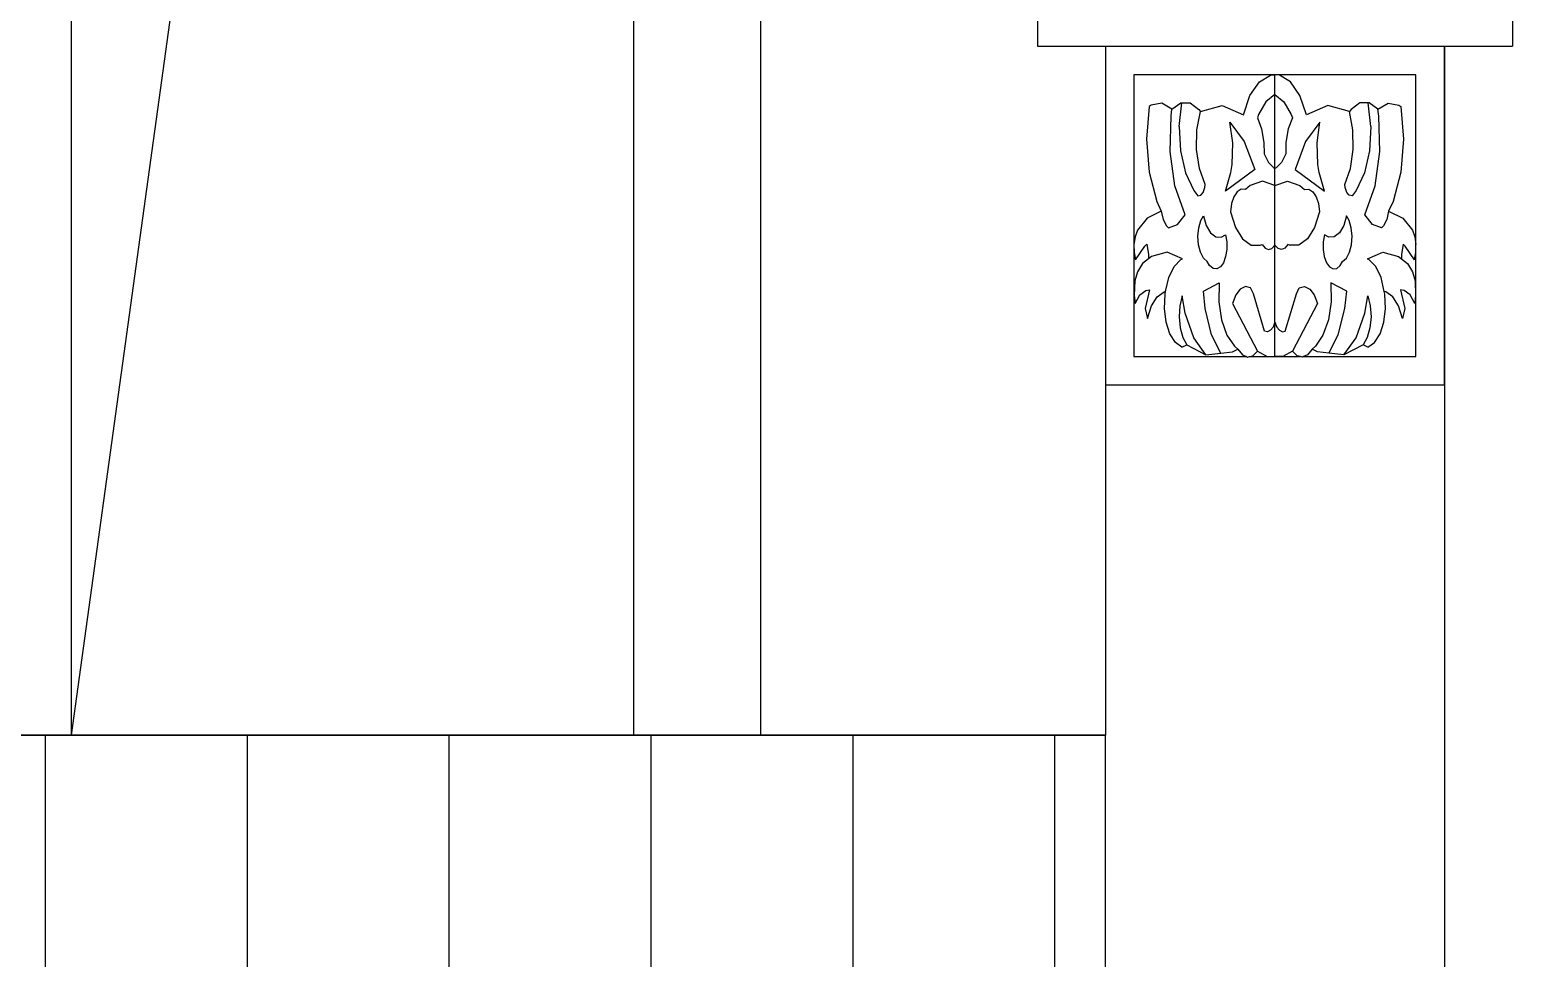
# Model space of a CAD drawing. Extents: x -24961 to 905641, y -154323 to 635957.
# Drawn here: x 436585 to 438334, y -130584 to -129488 of the extents above; entities that cross this region are included whole.
import ezdxf

# ---------------------------------------------------------------- set-up
doc = ezdxf.new("R2010")
doc.units = 0
doc.header["$LTSCALE"] = 1000
doc.header["$MEASUREMENT"] = 0
doc.layers.add('WALL', color=9, linetype='Continuous')
doc.layers.add('建筑_瓦', color=8, linetype='Continuous')

msp = doc.modelspace()

# ---------------------------------------------------------------- hatches: boundary and pattern name
h = msp.add_hatch()
h.set_pattern_fill('ANSI31', color=251, scale=150, angle=45)
h.set_pattern_definition([(90, (123945.06, 513212.1), (-238.125, 4e-14), [])])
h.paths.add_polyline_path([(396253.6, -131607.9), (402553.6, -131607.9), (402553.6, -130320.9), (396253.6, -130320.9)])
h.paths.add_polyline_path([(402953.6, -131371.4), (428053.6, -131371.4), (428053.6, -130320.5), (402953.6, -130320.5)])
h.paths.add_polyline_path([(428453.6, -131607.9), (437853.6, -131607.9), (437853.6, -130320.9), (428453.6, -130320.9)])

# ---------------------------------------------------------------- linework, layer by layer
for p, q in [((437773.6, -129468.1), (437773.6, -129507.9)), ((438333.6, -129468.1), (438333.6, -129507.9)), ((437773.6, -129507.9), (437853.6, -129507.9)), ((437853.6, -129507.9), (437853.6, -129907.9)), ((437853.6, -129507.9), (438253.6, -129507.9)), ((438253.6, -129907.9), (438253.6, -129507.9)), ((438253.6, -129507.9), (438333.6, -129507.9)), ((437887.3, -129541.6), (437887.3, -129741.8)), ((438053.6, -129541.6), (437887.3, -129541.6)), ((438035.2, -129549.9), (438048.2, -129542.1)), ((438048.2, -129542.1), (438053.6, -129541.6)), ((438059, -129542.1), (438053.6, -129541.6)), ((438053.6, -129564.7), (438053.6, -129541.6)), ((438219.9, -129541.6), (438053.6, -129541.6)), ((438072.1, -129549.9), (438059, -129542.1)), ((438219.9, -129741.8), (438219.9, -129541.6)), ((438016.4, -129588.8), (438024.1, -129566.1)), ((438024.1, -129566.1), (438035.2, -129549.9)), ((438053.6, -129564.7), (438043, -129573.4)), ((438053.6, -129564.7), (438064.2, -129573.4)), ((438053.6, -129652), (438053.6, -129564.7)), ((438083.1, -129566.1), (438072.1, -129549.9)), ((438090.9, -129588.8), (438083.1, -129566.1)), ((437905.1, -129578.9), (437901.9, -129617.7)), ((437907.5, -129577.4), (437905.1, -129578.9)), ((437920, -129575.2), (437907.5, -129577.4)), ((437932.1, -129582.1), (437920, -129575.2)), ((437931, -129590.3), (437932.1, -129582.1)), ((437932.1, -129582.1), (437942.5, -129574.6)), ((437940.6, -129602.5), (437943.6, -129574.7)), ((437942.5, -129574.6), (437943.6, -129574.7)), ((437943.6, -129574.7), (437953.5, -129574.8)), ((437953.5, -129574.8), (437963.9, -129582.5)), ((437963.9, -129582.5), (437965.7, -129584.9)), ((437965.7, -129584.9), (437991.2, -129577.9)), ((437991.2, -129577.9), (438016.4, -129588.8)), ((438043, -129573.4), (438034.3, -129588.6)), ((438064.2, -129573.4), (438072.9, -129588.6)), ((438116, -129577.9), (438090.9, -129588.8)), ((438141.5, -129584.9), (438116, -129577.9)), ((438143.4, -129582.5), (438141.5, -129584.9)), ((438153.7, -129574.8), (438143.4, -129582.5)), ((438163.7, -129574.7), (438153.7, -129574.8)), ((438164.7, -129574.6), (438163.7, -129574.7)), ((438166.7, -129602.5), (438163.7, -129574.7)), ((438175.1, -129582.1), (438164.7, -129574.6)), ((438175.1, -129582.1), (438187.2, -129575.2)), ((438176.2, -129590.3), (438175.1, -129582.1)), ((438187.2, -129575.2), (438199.7, -129577.4)), ((438199.7, -129577.4), (438202.1, -129578.9)), ((438202.1, -129578.9), (438205.3, -129617.7)), ((437929.9, -129632.3), (437931, -129590.3)), ((437961.6, -129606.6), (437965.7, -129584.9)), ((438003.8, -129622), (438000.5, -129597.6)), ((438000.5, -129597.6), (438017.4, -129620.5)), ((438034.3, -129588.6), (438032.9, -129592.3)), ((438032.9, -129592.3), (438037.9, -129605.5)), ((438074.3, -129592.3), (438069.3, -129605.5)), ((438072.9, -129588.6), (438074.3, -129592.3)), ((438106.7, -129597.6), (438089.8, -129620.5)), ((438103.4, -129622), (438106.7, -129597.6)), ((438145.6, -129606.6), (438141.5, -129584.9)), ((438177.3, -129632.3), (438176.2, -129590.3)), ((437901.9, -129617.7), (437905.1, -129656.5)), ((437940.6, -129602.5), (437942.1, -129631.2)), ((437961.2, -129629.8), (437961.6, -129606.6)), ((438037.9, -129605.5), (438040.6, -129621.3)), ((438069.3, -129605.5), (438066.6, -129621.3)), ((438146, -129629.8), (438145.6, -129606.6)), ((438166.7, -129602.5), (438165.1, -129631.2)), ((438205.3, -129617.7), (438202.2, -129656.5)), ((437935.6, -129672.7), (437929.9, -129632.3)), ((437942.1, -129631.2), (437948.1, -129657.3)), ((437964.5, -129652.1), (437961.2, -129629.8)), ((438003, -129647.3), (438003.8, -129622)), ((438017.4, -129620.5), (438029.8, -129653.4)), ((438040.6, -129621.3), (438040.7, -129634.7)), ((438040.7, -129634.7), (438045.8, -129645)), ((438066.5, -129634.7), (438061.4, -129645)), ((438066.6, -129621.3), (438066.5, -129634.7)), ((438089.8, -129620.5), (438077.4, -129653.4)), ((438104.2, -129647.3), (438103.4, -129622)), ((438142.7, -129652.1), (438146, -129629.8)), ((438165.1, -129631.2), (438159.1, -129657.3)), ((438171.6, -129672.7), (438177.3, -129632.3)), ((437971.1, -129670.9), (437964.5, -129652.1)), ((438029.8, -129653.4), (437995.3, -129678.8)), ((438001.6, -129657), (438003, -129647.3)), ((438045.8, -129645), (438052.2, -129651.3)), ((438052.2, -129651.3), (438053.6, -129652)), ((438055, -129651.3), (438053.6, -129652)), ((438053.6, -129672.2), (438053.6, -129652)), ((438061.4, -129645), (438055, -129651.3)), ((438077.4, -129653.4), (438111.9, -129678.8)), ((438105.6, -129657), (438104.2, -129647.3)), ((438136.1, -129670.9), (438142.7, -129652.1)), ((437905.1, -129656.5), (437914.3, -129691)), ((437948.1, -129657.3), (437958, -129678.1)), ((437970.7, -129674.7), (437971.1, -129670.9)), ((437995.3, -129678.8), (438001.6, -129657)), ((438038.9, -129667.2), (438024.2, -129672.3)), ((438053.6, -129672.2), (438038.9, -129667.2)), ((438053.6, -129672.2), (438068.3, -129667.2)), ((438068.3, -129667.2), (438083, -129672.3)), ((438111.9, -129678.8), (438105.6, -129657)), ((438136.5, -129674.7), (438136.1, -129670.9)), ((438159.1, -129657.3), (438149.2, -129678.1)), ((438202.2, -129656.5), (438192.9, -129691)), ((437947.6, -129706.9), (437935.6, -129672.7)), ((437958, -129678.1), (437962.8, -129684.3)), ((437962.8, -129684.3), (437966, -129683.8)), ((437966, -129683.8), (437968.9, -129680.4)), ((437968.9, -129680.4), (437970.7, -129674.7)), ((438005.2, -129685.5), (438002.4, -129693.6)), ((438009.2, -129679.6), (438005.2, -129685.5)), ((438013.8, -129676.7), (438009.2, -129679.6)), ((438018.7, -129677), (438013.8, -129676.7)), ((438024.2, -129672.3), (438018.7, -129677)), ((438053.6, -129742.6), (438053.6, -129672.2)), ((438083, -129672.3), (438088.5, -129677)), ((438088.5, -129677), (438093.4, -129676.7)), ((438093.4, -129676.7), (438098.1, -129679.6)), ((438098.1, -129679.6), (438102, -129685.5)), ((438102, -129685.5), (438104.9, -129693.6)), ((438138.3, -129680.4), (438136.5, -129674.7)), ((438141.2, -129683.8), (438138.3, -129680.4)), ((438144.5, -129684.3), (438141.2, -129683.8)), ((438149.2, -129678.1), (438144.5, -129684.3)), ((438159.6, -129706.9), (438171.6, -129672.7)), ((437919.5, -129702.7), (437902.9, -129710.6)), ((437914.3, -129691), (437919.5, -129702.7)), ((437919.5, -129702.7), (437921.7, -129712.5)), ((438002.4, -129693.6), (438001, -129703.2)), ((438001, -129703.2), (438006.9, -129721.7)), ((438106.2, -129703.2), (438100.3, -129721.7)), ((438104.9, -129693.6), (438106.2, -129703.2)), ((438187.7, -129702.7), (438185.5, -129712.5)), ((438192.9, -129691), (438187.7, -129702.7)), ((438187.7, -129702.7), (438204.3, -129710.6)), ((437902.9, -129710.6), (437891.3, -129725)), ((437921.7, -129712.5), (437925.7, -129719.7)), ((437925.7, -129719.7), (437928.1, -129722)), ((437928.1, -129722), (437938.5, -129718.1)), ((437938.5, -129718.1), (437947.6, -129706.9)), ((437962.7, -129732.1), (437963.7, -129722.2)), ((437963.7, -129722.2), (437966.2, -129713.5)), ((437966.2, -129713.5), (437969.1, -129708.1)), ((437969.1, -129708.1), (437972.5, -129719.5)), ((437972.5, -129719.5), (437977.6, -129728)), ((438006.9, -129721.7), (438015.4, -129735.3)), ((438100.3, -129721.7), (438091.8, -129735.3)), ((438134.7, -129719.5), (438129.6, -129728)), ((438138.1, -129708.1), (438134.7, -129719.5)), ((438141, -129713.5), (438138.1, -129708.1)), ((438143.5, -129722.2), (438141, -129713.5)), ((438144.5, -129732.1), (438143.5, -129722.2)), ((438168.7, -129718.1), (438159.6, -129706.9)), ((438179.1, -129722), (438168.7, -129718.1)), ((438181.5, -129719.7), (438179.1, -129722)), ((438185.5, -129712.5), (438181.5, -129719.7)), ((438204.3, -129710.6), (438216, -129725)), ((437888.6, -129732.7), (437887.3, -129741.8)), ((437891.3, -129725), (437888.6, -129732.7)), ((437963.4, -129742.1), (437962.7, -129732.1)), ((437977.6, -129728), (437983.7, -129732.7)), ((437983.7, -129732.7), (437990.2, -129733.1)), ((437990.2, -129733.1), (437995.3, -129730.3)), ((437995.3, -129730.3), (437996.7, -129738.7)), ((437996.7, -129738.7), (437996.8, -129747.7)), ((438015.4, -129735.3), (438025.6, -129742.6)), ((438091.8, -129735.3), (438081.7, -129742.6)), ((438110.5, -129738.7), (438110.4, -129747.7)), ((438111.9, -129730.3), (438110.5, -129738.7)), ((438117, -129733.1), (438111.9, -129730.3)), ((438123.5, -129732.7), (438117, -129733.1)), ((438129.6, -129728), (438123.5, -129732.7)), ((438143.8, -129742.1), (438144.5, -129732.1)), ((438216, -129725), (438218.6, -129732.7)), ((438218.6, -129732.7), (438219.9, -129741.8)), ((437887.3, -129741.8), (437887.5, -129751.2)), ((437887.3, -129741.8), (437887.3, -129874.2)), ((437887.5, -129751.2), (437889.2, -129760)), ((437889.2, -129760), (437900, -129743.7)), ((437900, -129743.7), (437902.5, -129741.5)), ((437902.5, -129741.5), (437904.3, -129753.7)), ((437904.3, -129753.7), (437904.4, -129758.8)), ((437907.9, -129756.2), (437904.4, -129758.8)), ((437926.3, -129750.9), (437907.9, -129756.2)), ((437944.4, -129758.7), (437926.3, -129750.9)), ((437942.7, -129759.6), (437944.4, -129758.7)), ((437965.7, -129751), (437963.4, -129742.1)), ((437969.3, -129758), (437965.7, -129751)), ((437973.8, -129762.1), (437969.3, -129758)), ((437995.4, -129756.2), (437992.8, -129763.4)), ((437996.8, -129747.7), (437995.4, -129756.2)), ((438025.6, -129742.6), (438036.3, -129742.7)), ((438036.3, -129742.7), (438038.5, -129741.9)), ((438038.5, -129741.9), (438042, -129746.1)), ((438042, -129746.1), (438046, -129747.7)), ((438046, -129747.7), (438050, -129746.5)), ((438050, -129746.5), (438053.6, -129742.6)), ((438057.2, -129746.5), (438053.6, -129742.6)), ((438053.6, -129833.6), (438053.6, -129742.6)), ((438061.2, -129747.7), (438057.2, -129746.5)), ((438065.2, -129746.1), (438061.2, -129747.7)), ((438068.8, -129741.9), (438065.2, -129746.1)), ((438070.9, -129742.7), (438068.8, -129741.9)), ((438081.7, -129742.6), (438070.9, -129742.7)), ((438110.4, -129747.7), (438111.8, -129756.2)), ((438111.8, -129756.2), (438114.4, -129763.4)), ((438133.4, -129762.1), (438137.9, -129758)), ((438137.9, -129758), (438141.5, -129751)), ((438141.5, -129751), (438143.8, -129742.1)), ((438162.8, -129758.7), (438181, -129750.9)), ((438164.5, -129759.6), (438162.8, -129758.7)), ((438181, -129750.9), (438199.3, -129756.2)), ((438199.3, -129756.2), (438202.8, -129758.8)), ((438202.9, -129753.7), (438202.8, -129758.8)), ((438204.7, -129741.5), (438202.9, -129753.7)), ((438207.2, -129743.7), (438204.7, -129741.5)), ((438218, -129760), (438207.2, -129743.7)), ((438218, -129760), (438219.7, -129751.2)), ((438219.7, -129751.2), (438219.9, -129741.8)), ((438219.9, -129874.2), (438219.9, -129741.8)), ((437891.5, -129774.1), (437888.3, -129784.6)), ((437897.3, -129764.2), (437891.5, -129774.1)), ((437904.4, -129758.8), (437897.3, -129764.2)), ((437928.4, -129780.8), (437934.6, -129767.7)), ((437934.6, -129767.7), (437942.7, -129759.6)), ((437976.5, -129766.7), (437973.8, -129762.1)), ((437980.5, -129770.1), (437976.5, -129766.7)), ((437984.9, -129770.7), (437980.5, -129770.1)), ((437989.2, -129768.4), (437984.9, -129770.7)), ((437992.8, -129763.4), (437989.2, -129768.4)), ((438114.4, -129763.4), (438118.1, -129768.4)), ((438118.1, -129768.4), (438122.3, -129770.7)), ((438122.3, -129770.7), (438126.7, -129770.1)), ((438126.7, -129770.1), (438130.7, -129766.7)), ((438130.7, -129766.7), (438133.4, -129762.1)), ((438172.6, -129767.7), (438164.5, -129759.6)), ((438178.9, -129780.8), (438172.6, -129767.7)), ((438202.8, -129758.8), (438209.9, -129764.2)), ((438209.9, -129764.2), (438215.7, -129774.1)), ((438215.7, -129774.1), (438218.9, -129784.6)), ((437888.3, -129784.6), (437887.7, -129801.5)), ((437924.6, -129797.4), (437928.4, -129780.8)), ((437969.1, -129796.9), (437987.9, -129787)), ((437987.9, -129787), (437987.5, -129809.4)), ((438018.7, -129791.5), (438012.6, -129794.4)), ((438024.9, -129792.8), (438018.7, -129791.5)), ((438028.4, -129800.2), (438024.9, -129792.8)), ((438078.8, -129800.2), (438082.3, -129792.8)), ((438082.3, -129792.8), (438088.5, -129791.5)), ((438088.5, -129791.5), (438094.6, -129794.4)), ((438119.3, -129787), (438119.7, -129809.4)), ((438138.2, -129796.9), (438119.3, -129787)), ((438182.6, -129797.4), (438178.9, -129780.8)), ((438218.9, -129784.6), (438219.5, -129801.5)), ((437887.7, -129801.5), (437888.7, -129811.4)), ((437888.7, -129811.4), (437894.3, -129801.4)), ((437894.3, -129801.4), (437901.2, -129796)), ((437905.6, -129795.2), (437900.5, -129817.5)), ((437901.2, -129796), (437905.6, -129795.2)), ((437907.9, -129814.3), (437914.7, -129803.5)), ((437914.7, -129803.5), (437922.9, -129797.9)), ((437922.9, -129797.9), (437924.6, -129797.4)), ((437923.3, -129817.2), (437924.1, -129800.6)), ((437924.1, -129800.6), (437924.6, -129797.4)), ((437944.1, -129802.5), (437941.2, -129814.3)), ((437947.6, -129822.8), (437944.1, -129802.5)), ((437971.2, -129817.3), (437969.1, -129796.9)), ((437987.5, -129809.4), (437990.6, -129830.8)), ((438007.4, -129801.3), (438003.6, -129811.4)), ((438012.6, -129794.4), (438007.4, -129801.3)), ((438041.4, -129844.1), (438028.4, -129800.2)), ((438065.8, -129844.1), (438078.8, -129800.2)), ((438094.6, -129794.4), (438099.8, -129801.3)), ((438099.8, -129801.3), (438103.6, -129811.4)), ((438119.7, -129809.4), (438116.6, -129830.8)), ((438136, -129817.3), (438138.2, -129796.9)), ((438159.6, -129822.8), (438163.1, -129802.5)), ((438163.1, -129802.5), (438166, -129814.3)), ((438184.3, -129797.9), (438182.6, -129797.4)), ((438183.1, -129800.6), (438182.6, -129797.4)), ((438183.9, -129817.2), (438183.1, -129800.6)), ((438192.5, -129803.5), (438184.3, -129797.9)), ((438199.4, -129814.3), (438192.5, -129803.5)), ((438206, -129796), (438201.6, -129795.2)), ((438201.6, -129795.2), (438206.7, -129817.5)), ((438212.9, -129801.4), (438206, -129796)), ((438218.5, -129811.4), (438212.9, -129801.4)), ((438219.5, -129801.5), (438218.5, -129811.4)), ((437900.5, -129817.5), (437903.1, -129829)), ((437903.1, -129829), (437907.9, -129814.3)), ((437925.3, -129833.4), (437923.3, -129817.2)), ((437941.2, -129814.3), (437940.4, -129827.4)), ((437940.4, -129827.4), (437941.6, -129840.3)), ((437957.8, -129851.8), (437947.6, -129822.8)), ((437978.9, -129848.4), (437971.2, -129817.3)), ((438003.6, -129811.4), (438032.9, -129867.6)), ((438103.6, -129811.4), (438074.3, -129867.6)), ((438128.3, -129848.4), (438136, -129817.3)), ((438149.4, -129851.8), (438159.6, -129822.8)), ((438166.9, -129827.4), (438165.6, -129840.3)), ((438166, -129814.3), (438166.9, -129827.4)), ((438181.9, -129833.4), (438183.9, -129817.2)), ((438204.1, -129829), (438199.4, -129814.3)), ((438206.7, -129817.5), (438204.1, -129829)), ((437929.7, -129847.4), (437925.3, -129833.4)), ((437941.6, -129840.3), (437944.9, -129851.7)), ((437990.6, -129830.8), (437997, -129849)), ((438044.9, -129844.8), (438041.4, -129844.1)), ((438048.4, -129843.1), (438044.9, -129844.8)), ((438051.4, -129839.3), (438048.4, -129843.1)), ((438053.6, -129833.6), (438051.4, -129839.3)), ((438053.6, -129833.6), (438055.8, -129839.3)), ((438053.6, -129873.5), (438053.6, -129833.6)), ((438055.8, -129839.3), (438058.8, -129843.1)), ((438058.8, -129843.1), (438062.3, -129844.8)), ((438062.3, -129844.8), (438065.8, -129844.1)), ((438116.6, -129830.8), (438110.2, -129849)), ((438165.6, -129840.3), (438162.3, -129851.7)), ((438177.5, -129847.4), (438181.9, -129833.4)), ((437936.2, -129857.6), (437929.7, -129847.4)), ((437943.9, -129862.9), (437936.2, -129857.6)), ((437943.9, -129862.9), (437949.8, -129860.2)), ((437944.9, -129851.7), (437949.8, -129860.2)), ((437949.8, -129860.2), (437972.2, -129872.1)), ((437972.2, -129872.1), (437957.8, -129851.8)), ((437989.9, -129870.2), (437978.9, -129848.4)), ((437997, -129849), (438005.9, -129861.9)), ((438005.9, -129861.9), (438009.9, -129865.3)), ((438101.3, -129861.9), (438097.3, -129865.3)), ((438110.2, -129849), (438101.3, -129861.9)), ((438117.3, -129870.2), (438128.3, -129848.4)), ((438135, -129872.1), (438149.4, -129851.8)), ((438157.5, -129860.2), (438135, -129872.1)), ((438162.3, -129851.7), (438157.5, -129860.2)), ((438163.3, -129862.9), (438157.5, -129860.2)), ((438163.3, -129862.9), (438171, -129857.6)), ((438171, -129857.6), (438177.5, -129847.4)), ((437887.3, -129874.2), (438020, -129874.2)), ((437972.2, -129872.1), (437989.9, -129870.2)), ((437989.9, -129870.2), (438003.6, -129868.7)), ((438003.6, -129868.7), (438009.9, -129865.3)), ((438009.9, -129865.3), (438015.2, -129872)), ((438015.2, -129872), (438020, -129874.2)), ((438020, -129874.2), (438021.2, -129874.8)), ((438021.2, -129874.8), (438023.5, -129874.2)), ((438023.5, -129874.2), (438027.4, -129873.3)), ((438023.5, -129874.2), (438083.7, -129874.2)), ((438027.4, -129873.3), (438032.9, -129867.6)), ((438032.9, -129867.6), (438044.2, -129874)), ((438044.2, -129874), (438053.6, -129873.5)), ((438063, -129874), (438053.6, -129873.5)), ((438074.3, -129867.6), (438063, -129874)), ((438079.9, -129873.3), (438074.3, -129867.6)), ((438083.7, -129874.2), (438079.9, -129873.3)), ((438086, -129874.8), (438083.7, -129874.2)), ((438087.3, -129874.2), (438086, -129874.8)), ((438092, -129872), (438087.3, -129874.2)), ((438087.3, -129874.2), (438219.9, -129874.2)), ((438097.3, -129865.3), (438092, -129872)), ((438103.6, -129868.7), (438097.3, -129865.3)), ((438117.3, -129870.2), (438103.6, -129868.7)), ((438135, -129872.1), (438117.3, -129870.2)), ((438253.6, -129907.9), (437853.6, -129907.9)), ((437853.6, -129907.9), (437853.6, -130320.9)), ((438253.6, -129907.9), (438253.6, -130729.3)), ((436484, -130320.9), (436634, -130320.9)), ((436634, -130320.9), (436890.6, -130320.9)), ((436890.6, -130320.9), (437040.6, -130320.9)), ((437040.6, -130320.9), (437297.1, -130320.9)), ((437297.1, -130320.9), (437447.1, -130320.9)), ((437447.1, -130320.9), (437703.6, -130320.9)), ((437703.6, -130320.9), (437853.6, -130320.9)), ((437853.6, -130729.3), (437853.6, -130320.9))]:
    msp.add_line(p, q)
msp.add_lwpolyline([(428453.6, -131607.9), (437853.6, -131607.9), (437853.6, -130320.9), (428453.6, -130320.9)], close=True)
at = {"layer": 'WALL'}
for p, q in [((438333.6, -129468.1), (438333.6, -129507.9)), ((438253.6, -129507.9), (438253.6, -148107.9)), ((438253.6, -129507.9), (438333.6, -129507.9))]:
    msp.add_line(p, q, dxfattribs=at)
at = {"layer": '建筑_瓦'}
for p, q in [((436634, -130320.9), (436634, -129252.6)), ((437297.1, -129252.6), (437297.1, -130320.9)), ((437447.1, -130320.9), (437447.1, -129252.6))]:
    msp.add_line(p, q, dxfattribs=at)
msp.add_lwpolyline([(436634, -130320.9), (436751.4, -129468.5), (437297.1, -129252.6)], dxfattribs=at)

doc.saveas('drawing.dxf')
